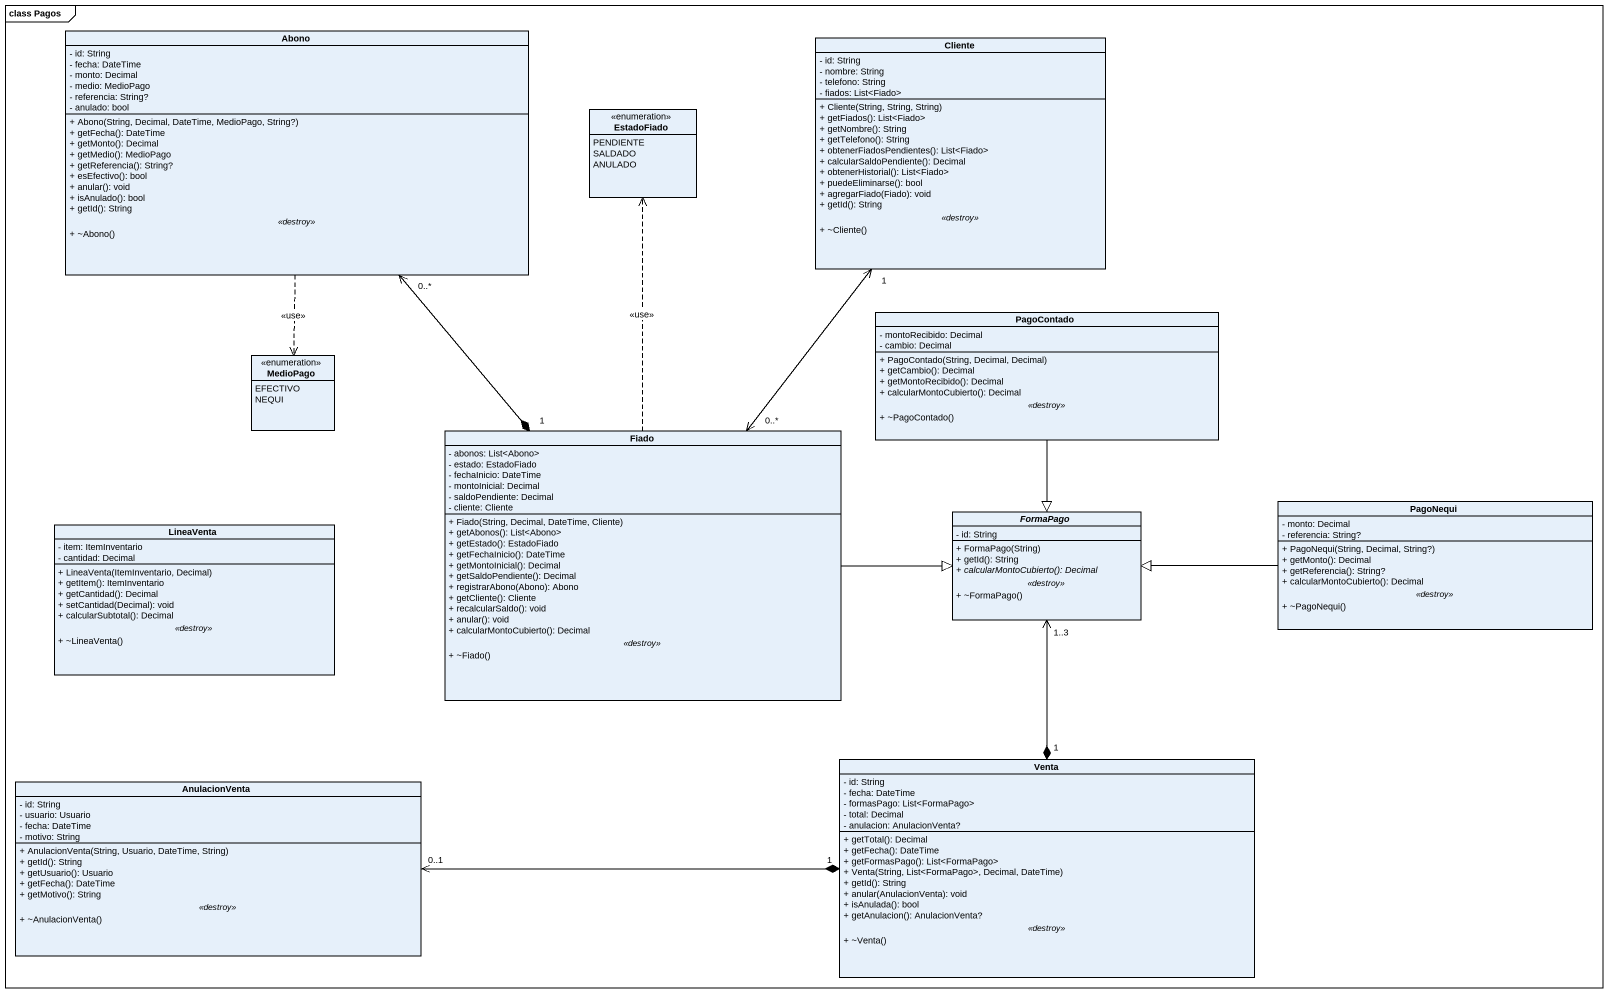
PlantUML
@startuml
mainframe class Pagos
hide circle
hide empty members
skinparam classAttributeIconSize 0
class Abono {
  - id: String
  - fecha: DateTime
  - monto: Decimal
  - medio: MedioPago
  - referencia: String?
  - anulado: bool
  --
  + Abono(String, Decimal, DateTime, MedioPago, String?)
  + getFecha(): DateTime
  + getMonto(): Decimal
  + getMedio(): MedioPago
  + getReferencia(): String?
  + esEfectivo(): bool
  + anular(): void
  + isAnulado(): bool
  + getId(): String
  .. <<destroy>> ..
  + ~Abono()
}
class Cliente {
  - id: String
  - nombre: String
  - telefono: String
  - fiados: List<Fiado>
  --
  + Cliente(String, String, String)
  + getFiados(): List<Fiado>
  + getNombre(): String
  + getTelefono(): String
  + obtenerFiadosPendientes(): List<Fiado>
  + calcularSaldoPendiente(): Decimal
  + obtenerHistorial(): List<Fiado>
  + puedeEliminarse(): bool
  + agregarFiado(Fiado): void
  + getId(): String
  .. <<destroy>> ..
  + ~Cliente()
}
enum EstadoFiado {
  PENDIENTE
  SALDADO
  ANULADO
}
class PagoContado {
  - montoRecibido: Decimal
  - cambio: Decimal
  --
  + PagoContado(String, Decimal, Decimal)
  + getCambio(): Decimal
  + getMontoRecibido(): Decimal
  + calcularMontoCubierto(): Decimal
  .. <<destroy>> ..
  + ~PagoContado()
}
enum MedioPago {
  EFECTIVO
  NEQUI
}
class Fiado {
  - abonos: List<Abono>
  - estado: EstadoFiado
  - fechaInicio: DateTime
  - montoInicial: Decimal
  - saldoPendiente: Decimal
  - cliente: Cliente
  --
  + Fiado(String, Decimal, DateTime, Cliente)
  + getAbonos(): List<Abono>
  + getEstado(): EstadoFiado
  + getFechaInicio(): DateTime
  + getMontoInicial(): Decimal
  + getSaldoPendiente(): Decimal
  + registrarAbono(Abono): Abono
  + getCliente(): Cliente
  + recalcularSaldo(): void
  + anular(): void
  + calcularMontoCubierto(): Decimal
  .. <<destroy>> ..
  + ~Fiado()
}
class LineaVenta {
  - item: ItemInventario
  - cantidad: Decimal
  --
  + LineaVenta(ItemInventario, Decimal)
  + getItem(): ItemInventario
  + getCantidad(): Decimal
  + setCantidad(Decimal): void
  + calcularSubtotal(): Decimal
  .. <<destroy>> ..
  + ~LineaVenta()
}
abstract class FormaPago {
  - id: String
  --
  + FormaPago(String)
  + getId(): String
  {abstract} + calcularMontoCubierto(): Decimal
  .. <<destroy>> ..
  + ~FormaPago()
}
class PagoNequi {
  - monto: Decimal
  - referencia: String?
  --
  + PagoNequi(String, Decimal, String?)
  + getMonto(): Decimal
  + getReferencia(): String?
  + calcularMontoCubierto(): Decimal
  .. <<destroy>> ..
  + ~PagoNequi()
}
class Venta {
  - id: String
  - fecha: DateTime
  - formasPago: List<FormaPago>
  - total: Decimal
  - anulacion: AnulacionVenta?
  --
  + getTotal(): Decimal
  + getFecha(): DateTime
  + getFormasPago(): List<FormaPago>
  + Venta(String, List<FormaPago>, Decimal, DateTime)
  + getId(): String
  + anular(AnulacionVenta): void
  + isAnulada(): bool
  + getAnulacion(): AnulacionVenta?
  .. <<destroy>> ..
  + ~Venta()
}
class AnulacionVenta {
  - id: String
  - usuario: Usuario
  - fecha: DateTime
  - motivo: String
  --
  + AnulacionVenta(String, Usuario, DateTime, String)
  + getId(): String
  + getUsuario(): Usuario
  + getFecha(): DateTime
  + getMotivo(): String
  .. <<destroy>> ..
  + ~AnulacionVenta()
}
Abono ..> MedioPago : <<use>>
Abono "0..*" <--* "1" Fiado
Cliente "1" <--> "0..*" Fiado
PagoContado --|> FormaPago
Fiado .up.> EstadoFiado : <<use>>
Fiado -right-|> FormaPago
FormaPago "1..3" <--* "1" Venta
PagoNequi -left-|> FormaPago
AnulacionVenta "0..1" <-right-* "1" Venta
@enduml
